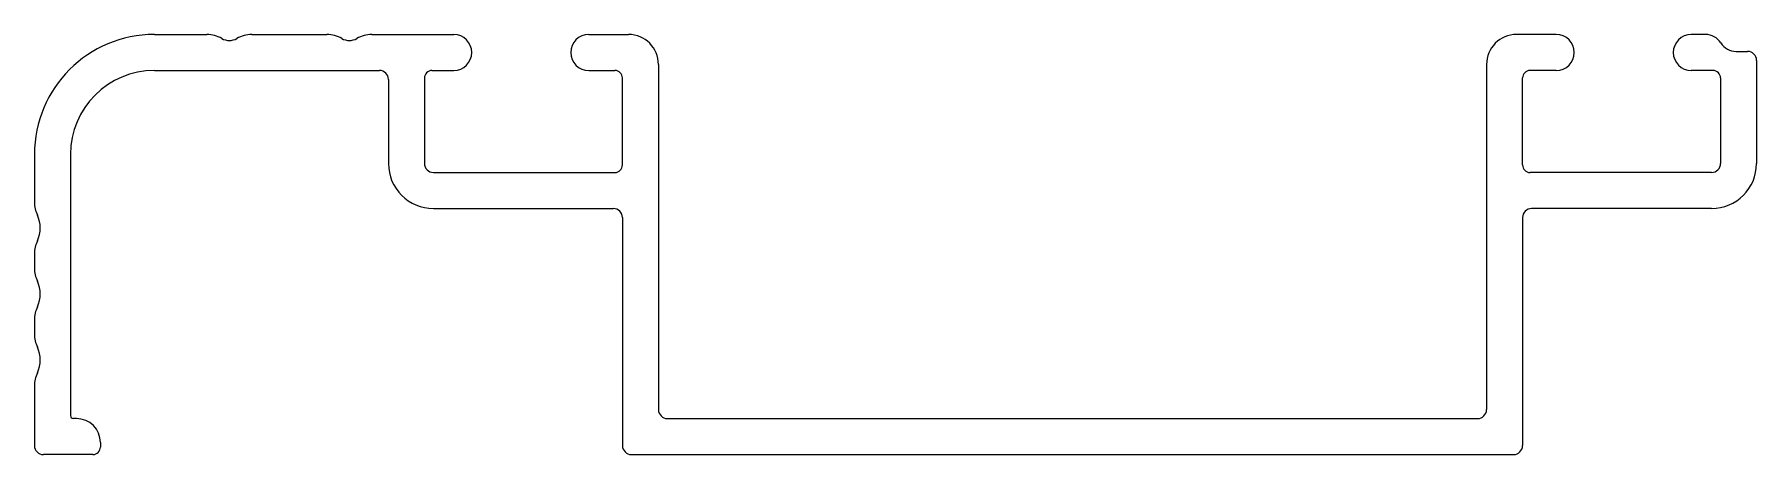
# Model space of a CAD drawing. Extents: x 2843.3 to 2900.7, y 832.2 to 846.2.
import ezdxf

# ---------------------------------------------------------------- set-up
doc = ezdxf.new("R2010")
doc.units = 0
doc.layers.get('0').update_dxf_attribs({"linetype": 'CONTINUOUS'})

msp = doc.modelspace()

# ---------------------------------------------------------------- linework, layer by layer
at = {"color": 0, "linetype": 'CONTINUOUS'}
for p, q in [((2847.305, 846.185), (2849.053, 846.185)), ((2850.55, 846.185), (2853.053, 846.185)), ((2854.55, 846.185), (2857.28, 846.185)), ((2861.78, 846.185), (2863.105, 846.185)), ((2894.03, 846.185), (2892.705, 846.185)), ((2899.006, 846.185), (2898.53, 846.185)), ((2900.024, 845.621), (2900.405, 845.621)), ((2847.305, 844.985), (2854.805, 844.985)), ((2856.555, 844.985), (2857.28, 844.985)), ((2861.78, 844.985), (2862.655, 844.985)), ((2864.105, 845.185), (2864.105, 833.685)), ((2891.705, 845.185), (2891.705, 833.685)), ((2894.03, 844.985), (2893.155, 844.985)), ((2899.255, 844.985), (2898.53, 844.985)), ((2900.705, 845.321), (2900.705, 841.885)), ((2855.105, 844.685), (2855.105, 841.885)), ((2856.305, 844.735), (2856.305, 841.885)), ((2862.905, 841.835), (2862.905, 844.735)), ((2892.905, 841.835), (2892.905, 844.735)), ((2899.505, 844.735), (2899.505, 841.885)), ((2843.305, 842.185), (2843.305, 840.599)), ((2844.505, 842.185), (2844.505, 833.485)), ((2856.605, 841.585), (2862.655, 841.585)), ((2899.205, 841.585), (2893.155, 841.585)), ((2856.605, 840.385), (2862.605, 840.385)), ((2899.205, 840.385), (2893.205, 840.385)), ((2862.905, 840.085), (2862.905, 832.485)), ((2892.905, 840.085), (2892.905, 832.485)), ((2843.305, 838.872), (2843.305, 838.399)), ((2843.305, 836.672), (2843.305, 836.199)), ((2843.305, 834.472), (2843.305, 832.485)), ((2844.705, 833.385), (2844.605, 833.385)), ((2864.405, 833.385), (2891.405, 833.385)), ((2845.505, 832.585), (2845.505, 832.435)), ((2845.255, 832.185), (2843.605, 832.185)), ((2863.205, 832.185), (2892.605, 832.185))]:
    msp.add_line(p, q, dxfattribs=at)
for centre, radius, start, end in [((2847.305, 842.185), 4, 90, 180), ((2849.053, 845.185), 1, 60.07357, 90), ((2850.55, 845.185), 1, 90, 119.92643), ((2853.053, 845.185), 1, 60.07357, 90), ((2854.55, 845.185), 1, 90, 119.92643), ((2857.28, 845.585), 0.6, 270, 90), ((2861.78, 845.585), 0.6, 90, 270), ((2863.105, 845.185), 1, 0, 90), ((2892.705, 845.185), 1, 90, 180), ((2894.03, 845.585), 0.6, 270, 90), ((2898.53, 845.585), 0.6, 90, 270), ((2899.006, 845.585), 0.6, 31.98212, 90), ((2849.802, 846.485), 0.5, 240.07357, 299.92643), ((2853.802, 846.485), 0.5, 240.07357, 299.92643), ((2900.024, 846.221), 0.6, 211.98212, 270), ((2900.405, 845.321), 0.3, 0, 90), ((2847.305, 842.185), 2.8, 90, 180), ((2854.805, 844.685), 0.3, 0, 90), ((2856.555, 844.735), 0.25, 90, 180), ((2862.655, 844.735), 0.25, 0, 90), ((2893.155, 844.735), 0.25, 90, 180), ((2899.255, 844.735), 0.25, 0, 90), ((2856.605, 841.885), 1.5, 180, 270), ((2856.605, 841.885), 0.3, 180, 270), ((2862.655, 841.835), 0.25, 270, 0), ((2893.155, 841.835), 0.25, 180, 270), ((2899.205, 841.885), 1.5, 270, 360), ((2899.205, 841.885), 0.3, 270, 0), ((2844.305, 840.599), 1, 180, 205.57897), ((2862.605, 840.085), 0.3, 0, 90), ((2893.205, 840.085), 0.3, 90, 180), ((2842.501, 839.736), 1, 334.42103, 25.57897), ((2844.305, 838.872), 1, 154.42103, 180), ((2844.305, 838.399), 1, 180, 205.57897), ((2842.501, 837.536), 1, 334.42103, 25.57897), ((2844.305, 836.672), 1, 154.42103, 180), ((2844.305, 836.199), 1, 180, 205.57897), ((2842.501, 835.336), 1, 334.42103, 25.57897), ((2844.305, 834.472), 1, 154.42103, 180), ((2844.605, 833.485), 0.1, 180, 270), ((2864.405, 833.685), 0.3, 180, 270), ((2891.405, 833.685), 0.3, 270, 0), ((2844.705, 832.585), 0.8, 0, 90), ((2843.605, 832.485), 0.3, 180, 270), ((2845.255, 832.435), 0.25, 270, 0), ((2863.205, 832.485), 0.3, 180, 270), ((2892.605, 832.485), 0.3, 270, 0)]:
    msp.add_arc(centre, radius, start, end, dxfattribs=at)

doc.saveas('drawing.dxf')
